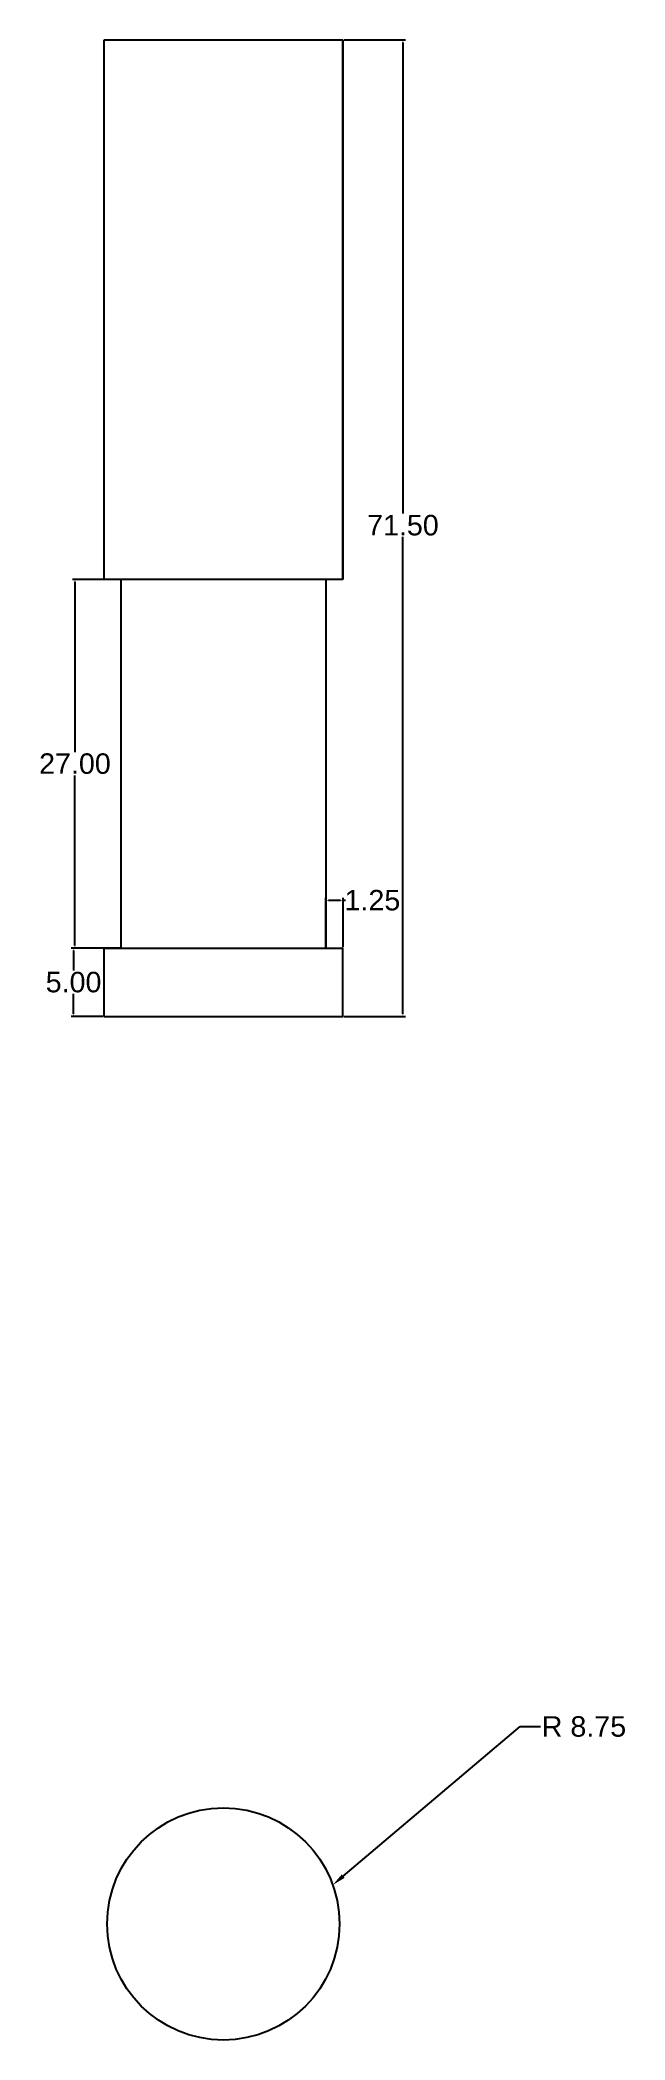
# Model space of a CAD drawing. Header units: millimetres. Extents: x 34 to 76, y 11 to 158.
import ezdxf
from ezdxf import colors
from ezdxf.entities.mleader import LeaderData, LeaderLine
from ezdxf.math import Vec2, Vec3

# ---------------------------------------------------------------- set-up
doc = ezdxf.new("R2010")
doc.units = ezdxf.units.MM
doc.header["$MEASUREMENT"] = 0
doc.layers.add('dimensiuni', color=92, linetype='Continuous')
doc.layers.add('muzzle', color=192, linetype='Continuous')
doc.styles.get("Standard").update_dxf_attribs({"font": 'arial.ttf'})
doc.dimstyles.get("Standard").update_dxf_attribs({"dimtxt": 0.18, "dimasz": 0.18, "dimexe": 0.18, "dimexo": 0.0625, "dimgap": 0.09, "dimtad": 0, "dimtih": 1, "dimtoh": 1, "dimdec": 4, "dimzin": 0, "dimdsep": 46, "dimtxsty": 'Standard', "dimcen": 0.09, "dimadec": 0, "dimazin": 0, "dimtfac": 1, "dimtdec": 4, "dimtofl": 0, "dimtmove": 0, "dimatfit": 3, "dimfxl": 1, "dimtolj": 1, "dimtzin": 0, "dimarcsym": 0})

# ---------------------------------------------------------------- blocks, each defined once
blk = doc.blocks.new('*D1')
at = {"layer": 'Defpoints', "color": 0, "transparency": 16777216}
for p in [(55.7, 157.84), (55.7, 86.34), (60.08, 86.34)]:
    blk.add_point(p, dxfattribs=at)
at = {"layer": 'dimensiuni', "color": 0, "lineweight": -2, "transparency": 16777216}
for p, q in [((55.76, 157.84), (60.26, 157.84)), ((60.08, 157.66), (60.08, 123.16)), ((60.08, 86.52), (60.08, 121.45)), ((55.76, 86.34), (60.26, 86.34))]:
    blk.add_line(p, q, dxfattribs=at)
at = {"layer": 'dimensiuni', "color": 0, "transparency": 16777216}
for points in [[(60.05, 157.66), (60.11, 157.66), (60.08, 157.84)], [(60.05, 86.52), (60.11, 86.52), (60.08, 86.34)]]:
    blk.add_solid(points, dxfattribs=at)
at = {"layer": 'dimensiuni', "color": 0, "transparency": 16777216, "insert": (60.08, 122.3), "char_height": 1.5, "attachment_point": 5}
blk.add_mtext('\\A1;71.50', dxfattribs=at)
blk = doc.blocks.new('*D2')
at = {"layer": 'Defpoints', "color": 0, "transparency": 16777216}
for p in [(36.09, 118.34), (39.45, 118.34), (39.45, 91.34)]:
    blk.add_point(p, dxfattribs=at)
at = {"layer": 'dimensiuni', "color": 0, "lineweight": -2, "transparency": 16777216}
for p, q in [((39.38, 118.34), (35.91, 118.34)), ((36.09, 118.16), (36.09, 105.69)), ((36.09, 91.52), (36.09, 103.98)), ((39.38, 91.34), (35.91, 91.34))]:
    blk.add_line(p, q, dxfattribs=at)
at = {"layer": 'dimensiuni', "color": 0, "transparency": 16777216}
for points in [[(36.06, 118.16), (36.12, 118.16), (36.09, 118.34)], [(36.06, 91.52), (36.12, 91.52), (36.09, 91.34)]]:
    blk.add_solid(points, dxfattribs=at)
at = {"layer": 'dimensiuni', "color": 0, "transparency": 16777216, "insert": (36.09, 104.84), "char_height": 1.5, "attachment_point": 5}
blk.add_mtext('\\A1;27.00', dxfattribs=at)
blk = doc.blocks.new('*D3')
at = {"layer": 'Defpoints', "color": 0, "transparency": 16777216}
for p in [(35.99, 91.34), (39.45, 91.34), (38.2, 86.34)]:
    blk.add_point(p, dxfattribs=at)
at = {"layer": 'dimensiuni', "color": 0, "lineweight": -2, "transparency": 16777216}
for p, q in [((39.38, 91.34), (35.81, 91.34)), ((35.99, 91.16), (35.99, 89.69)), ((35.99, 86.52), (35.99, 87.98)), ((38.13, 86.34), (35.81, 86.34))]:
    blk.add_line(p, q, dxfattribs=at)
at = {"layer": 'dimensiuni', "color": 0, "transparency": 16777216}
for points in [[(35.96, 91.16), (36.02, 91.16), (35.99, 91.34)], [(35.96, 86.52), (36.02, 86.52), (35.99, 86.34)]]:
    blk.add_solid(points, dxfattribs=at)
at = {"layer": 'dimensiuni', "color": 0, "transparency": 16777216, "insert": (35.99, 88.84), "char_height": 1.5, "attachment_point": 5}
blk.add_mtext('\\A1;5.00', dxfattribs=at)
blk = doc.blocks.new('*D4')
at = {"layer": 'Defpoints', "color": 0, "transparency": 16777216}
for p in [(55.7, 94.84), (54.45, 91.34), (55.7, 91.34)]:
    blk.add_point(p, dxfattribs=at)
at = {"layer": 'dimensiuni', "color": 0, "lineweight": -2, "transparency": 16777216}
for p, q in [((54.45, 91.4), (54.45, 95.02)), ((54.63, 94.84), (55.52, 94.84)), ((55.7, 91.4), (55.7, 95.02)), ((55.7, 94.84), (55.88, 94.84))]:
    blk.add_line(p, q, dxfattribs=at)
at = {"layer": 'dimensiuni', "color": 0, "transparency": 16777216}
for points in [[(54.63, 94.87), (54.63, 94.81), (54.45, 94.84)], [(55.52, 94.87), (55.52, 94.81), (55.7, 94.84)]]:
    blk.add_solid(points, dxfattribs=at)
at = {"layer": 'dimensiuni', "color": 0, "transparency": 16777216, "insert": (57.85, 94.84), "char_height": 1.5, "attachment_point": 5}
blk.add_mtext('\\A1;1.25', dxfattribs=at)

msp = doc.modelspace()

# ---------------------------------------------------------------- linework, layer by layer
at = {"layer": 'muzzle'}
for p, q in [((38.196, 157.839), (38.196, 118.339)), ((55.696, 157.839), (38.196, 157.839)), ((55.696, 118.339), (55.696, 157.839)), ((55.696, 157.839), (55.696, 118.339)), ((55.696, 118.339), (38.196, 118.339)), ((39.446, 118.339), (39.446, 91.339)), ((54.446, 118.339), (54.446, 91.339)), ((38.196, 91.339), (55.696, 91.339)), ((38.196, 91.339), (38.196, 86.339)), ((55.696, 86.339), (55.696, 91.339)), ((38.196, 86.339), (55.696, 86.339))]:
    msp.add_line(p, q, dxfattribs=at)
msp.add_circle((46.946, 19.878), 8.5, dxfattribs=at)

# ---------------------------------------------------------------- dimensions: what is measured, and where the dimension line sits
at = {"layer": 'dimensiuni'}
dim = msp.add_linear_dim(base=(60.082, 86.339), p1=(55.696, 157.839), p2=(55.696, 86.339), angle=90, dimstyle='Standard', override={"dimtxt": 1.5, "dimdec": 2}, dxfattribs=at)
dim.commit()
dim.dimension.update_dxf_attribs({"geometry": '*D1', "text_midpoint": (60.082, 122.304), "dimtype": 160})
for base, p1, p2, picture, middle in [((36.093, 118.339), (39.446, 91.339), (39.446, 118.339), '*D2', (36.093, 104.839)), ((35.988, 91.339), (38.196, 86.339), (39.446, 91.339), '*D3', (35.988, 88.839))]:
    dim = msp.add_linear_dim(base=base, p1=p1, p2=p2, angle=90, dimstyle='Standard', override={"dimtxt": 1.5, "dimdec": 2}, dxfattribs=at)
    dim.commit()
    dim.dimension.update_dxf_attribs({"geometry": picture, "text_midpoint": middle})
dim = msp.add_linear_dim(base=(55.696, 94.839), p1=(54.446, 91.339), p2=(55.696, 91.339), dimstyle='Standard', override={"dimtxt": 1.5, "dimdec": 2}, dxfattribs=at)
dim.commit()
dim.dimension.update_dxf_attribs({"geometry": '*D4', "text_midpoint": (57.849, 94.839)})

# ---------------------------------------------------------------- leaders
ml = msp.add_multileader_mtext('Standard', dxfattribs=at)
ml.set_content('{\\fArial|b0|i0|c238|p34;R 8.75}', color=256)
ml.set_leader_properties()
ml.build(insert=Vec2(0, 0))
ml.multileader.update_dxf_attribs({"dogleg_length": 1.5, "arrow_head_size": 1})
ctx = ml.context
ctx.base_point, ctx.char_height, ctx.arrow_head_size, ctx.landing_gap_size, ctx.plane_origin = Vec3(70.148, 34.328), 1.5, 1, 0.09, Vec3(54.952, 22.734)
notes = []
notes.append((ctx, [(0, (1, 1, 0), (68.648, 34.328), (1, 0), 1.5, [(0, [(54.952, 22.734)], 0, [])])]))
ctx.mtext.insert, ctx.mtext.flow_direction = Vec3(70.238, 35.09), 5
for ctx, leaders in notes:
    for number, flags, end, landing, length, lines in leaders:
        leader = LeaderData()
        leader.index, (leader.has_last_leader_line, leader.has_dogleg_vector, leader.attachment_direction) = number, flags
        leader.last_leader_point, leader.dogleg_vector, leader.dogleg_length = Vec3(end), Vec3(landing), length
        for number, points, colour, breaks in lines:
            line = LeaderLine()
            line.index, line.vertices, line.color, line.breaks = number, Vec3.list(points), colors.encode_raw_color(colour), breaks
            leader.lines.append(line)
        ctx.leaders.append(leader)

doc.saveas('drawing.dxf')
